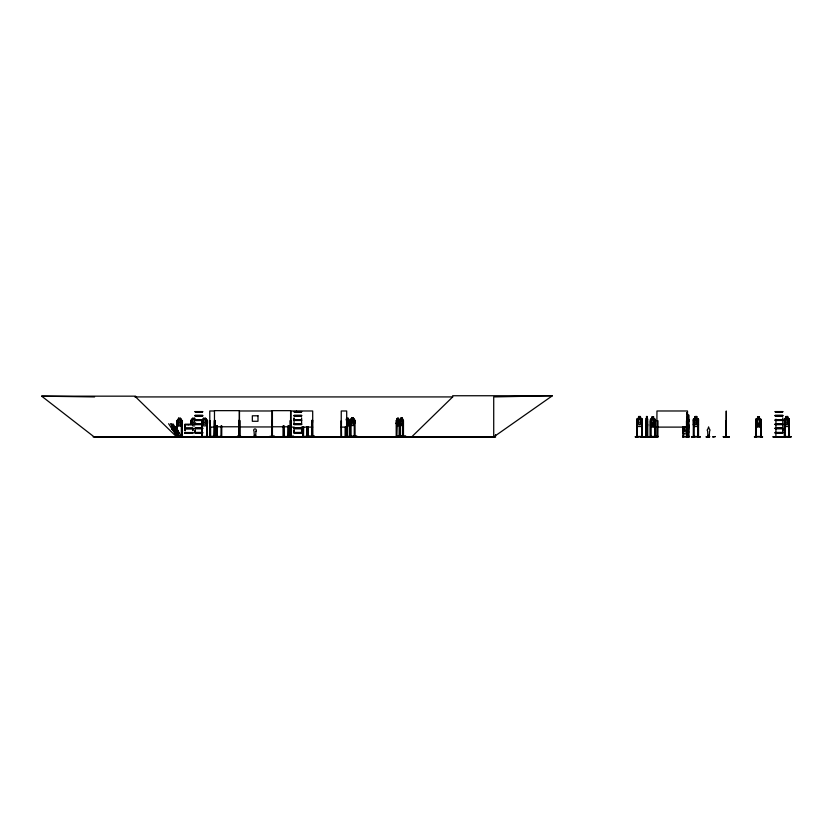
<?xml version="1.0" encoding="UTF-8"?>
<svg xmlns="http://www.w3.org/2000/svg" width="833" height="833" viewBox="0 0 833 833"><rect width="100%" height="100%" fill="white"/><g stroke="black" fill="none" stroke-linecap="round" stroke-linejoin="round"><path stroke-width="1.25" d="M192.85 428.828L192.85 430.682L192.86 428.828L184.801 428.828L184.811 430.682M202.648 432.431L195.109 432.431L195.12 430.578M294.059 432.431L294.059 428.724L301.598 428.724L301.598 432.431L294.059 432.431L294.07 430.578M294.07 419.749L294.07 417.895L294.059 419.749L301.598 419.749L301.598 417.895M301.598 430.578L301.598 428.724M723.346 436.825L729.271 436.856M782.749 430.578L782.749 428.724L775.211 428.724M400.225 420.228L400.236 436.575M403.016 420.332L402.964 436.575M349.329 420.696L349.371 436.919M350.62 420.228L350.662 436.575M354.452 420.353L354.973 420.446L353.338 417.864L351.703 417.864L350.131 420.426L350.131 422.987L351.703 425.538L353.338 425.538M177.544 420.696L176.898 420.78L176.867 436.898M709.268 436.305L709.549 431.119A1.343 1.343 0 0 0 709.268 429.005L708.602 426.881L707.925 429.005A1.343 1.343 0 0 0 707.644 431.119L707.925 436.305M191.309 420.696L190.695 420.78L190.632 423.32M207.053 420.696L207.427 436.919M206.667 436.856L218.111 436.825M338.354 436.856L351.797 436.877M647.418 426.475L647.678 424.497M653.624 419.676L652.093 419.603M653.686 418.864L654.405 419.603L654.405 423.299L653.593 424.892L652.093 424.892L651.291 423.299L651.291 419.603L652.093 418.937M654.717 418.947L650.906 418.874L650.396 419.582L650.448 436.919M655.29 419.645L654.696 418.874L655.29 424.976L654.665 426.871L650.896 426.871L650.438 424.903M179.824 436.929L179.803 436.398M773.159 436.856L786.06 436.586M396.654 436.919L397.362 418.27L396.216 423.32L397.393 425.882L398.538 425.882L399.663 423.32M400.506 436.575L400.486 420.446L401.037 417.937L402.214 417.864L403.307 420.446L403.297 436.575M346.59 436.919L346.601 420.78L347.663 418.603L348.142 421.904L347.621 422.904L346.601 421.904M393.832 436.856L402.287 436.856M269.486 436.523L274.474 436.242L269.486 436.492M645.919 436.919L645.95 419.176L646.523 418.468M788.695 426.475L789.299 424.497L788.736 426.475L784.873 426.475M698.523 424.497L697.908 426.475L693.868 426.475L693.337 424.497L693.899 426.475M309.938 436.523L303.483 436.492M346.08 419.947L346.601 418.27M351.724 417.937L350.953 422.362L351.984 423.893L353.015 423.893L354.035 422.362L353.265 417.937L354.848 420.446L354.962 436.575M688.36 426.871L688.974 424.903M641.597 426.475L642.253 419.166L641.577 418.468M212.415 436.523L216.299 436.242L210.541 436.461M346.767 436.898L346.684 410.981L341.249 410.981L341.197 436.919M346.986 436.856L346.601 420.78M348.309 436.523L352.161 436.575M352.12 436.523L345.591 436.492M761.331 424.903L760.664 426.871L756.249 426.871L755.687 424.903M178.699 418.27L177.866 422.706L178.98 424.226L180.095 424.226L181.198 422.706L180.376 418.27L182.011 420.78M688.297 422.498L688.974 420.519M688.162 433.764L688.829 431.848M691.442 436.898L700.303 436.898M691.702 436.607L694.795 436.919L691.661 436.877M291.269 436.898L290.956 420.78M635.163 436.898L658.112 436.919L658.112 436.325L656.831 436.325M635.475 436.575L637.891 436.919M203.554 418.27L202.554 422.706L203.887 424.226L205.21 424.226L206.511 422.706L205.532 418.27L207.511 420.78M687.631 419.801L687.017 419.665L686.923 423.299M754.354 436.898L762.632 436.898M754.667 436.575L756.572 436.919M756.26 436.898L755.646 420.78M682.571 436.898L689.276 436.877M239.363 436.607L239.31 410.648L214.487 410.648L214.445 436.919M401.079 417.864L399.934 420.446L399.975 436.575M402.141 425.476L403.307 422.966L402.162 425.538L401.017 425.538L399.892 422.987M350.224 420.446L351.765 417.937M348.142 425.809L349.777 423.32L348.163 425.882L346.57 425.882M353.296 425.538L354.9 422.987L354.806 420.446M686.923 420.509L687.912 418.926L687.912 415.219L686.923 414.563L686.923 412.574M686.923 424.892L687.912 423.299L686.923 415.219M176.94 420.759L178.668 418.208M178.637 425.882L180.397 425.882L182.011 423.299M180.397 425.882L182.104 423.32M650.438 419.582L650.969 418.937M784.988 436.325L784.311 436.919L784.363 419.176L784.925 418.468M190.705 424.507L190.695 420.78L192.642 418.208L194.683 418.208M190.695 420.78L192.673 418.27L191.684 422.706L193.006 424.226M202.169 419.905L203.523 418.208L205.564 418.208L207.573 420.759L207.573 423.32L205.553 425.882L203.512 425.882L202.169 424.174M656.706 436.856C652.791 435.222 651.635 438.522 657.081 436.325M756.291 418.874L755.666 419.582L755.593 436.919M756.322 418.937L755.729 419.603L755.791 436.919M195.63 422.706L194.328 424.226L184.791 424.361M708.904 436.596L708.893 435.42L708.279 435.42C707.79 438.491 707.686 435.524 707.384 436.575M707.581 436.742L708.133 436.898M706.165 436.919L709.445 436.596C709.372 435.732 709.685 437.606 709.206 436.804M411.648 436.919L452.683 396.924L452.683 395.748L552.404 395.748L493.719 436.919L493.719 396.924L552.404 395.748M695.149 416.552L694.285 422.904L695.149 424.486L696.752 424.486L697.606 422.904L696.773 416.479M177.294 436.898L168.61 423.737M179.334 436.867L170.453 423.705M180.022 436.398L179.813 437.023L171.483 423.737M172.962 423.83L181.854 436.981L181.886 420.78M171.577 426.892L173.472 430.682L175.19 431.973L173.993 429.047L172.4 426.913L171.577 426.892L172.171 429.047M172.348 426.944C174.503 426.715 177.148 437.075 175.628 431.202M175.024 426.944L174.253 426.892L174.753 429.068L178.002 433.41C180.48 432.806 176.169 427.839 175.003 426.892L176.669 429.047M174.691 427.225L177.096 430.848L174.992 427.194M177.054 429.026L178.751 433.41M176.002 431.244L178.033 433.327M175.357 433.327L176.086 433.327M651.989 436.877L641.087 436.877M281.95 436.877L284.428 436.877M756.499 436.877L754.636 436.836M253.888 436.909L253.992 436.034L254.148 436.596M255.637 436.815L256.012 436.034L255.856 436.596M256.137 436.909L254.148 436.898M195.13 420.592L202.648 420.488M495.5 434.649L495.5 437.252L94.587 437.252L41.65 396.164L135.623 396.164L135.623 396.924L176.669 436.919M134.811 396.924L452.683 396.924M214.539 410.981L209.77 410.981L209.864 436.919M296.392 410.981L290.956 410.981L290.956 436.919M296.558 410.981L312.687 410.981L312.771 436.919M195.099 411.575L202.658 411.575M294.049 411.575L301.608 411.575M775.211 411.575L782.76 411.575M195.099 411.71L202.658 411.721M294.049 411.721L301.608 411.721M775.211 411.71L782.76 411.71M195.12 411.939L202.638 411.939M294.07 411.939L301.598 411.939M775.221 411.939L782.749 411.939M195.109 415.292L202.648 415.292M294.059 415.292L301.598 415.292M775.211 415.292L782.749 415.292M195.057 415.552L202.7 415.552M294.007 415.552L301.65 415.552M775.159 415.552L782.801 415.552M195.057 415.782L202.7 415.782M294.007 415.782L301.65 415.782M775.159 415.782L782.801 415.782M195.109 416.042L202.648 416.042M294.059 416.042L301.598 416.042M775.211 416.042L782.749 416.042M696.805 416.479L695.055 416.479L695.118 418.53M646.981 416.885L646.981 417.541M653.634 426.871L653.655 416.885L652 416.885L652.104 426.871M652.062 416.948L653.593 416.948M759.384 416.948L757.614 416.948L757.634 418.937L756.676 419.603L756.676 423.299L757.614 424.892L759.363 424.892L760.31 423.299L760.31 419.603L759.363 418.937M178.637 418.208L180.397 418.208L182.104 420.759L182.063 436.929M346.57 418.208L348.204 418.208L349.777 420.759L349.766 436.919M352.786 418.27L351.734 420.446L352.234 422.56L353.275 421.571L352.744 418.27M638.599 418.468L636.756 419.176L636.745 436.919M640.4 418.468L641.608 418.468M647.033 418.468L647.658 419.197L647.678 436.919M695.086 418.468L693.337 419.176L693.306 436.919M696.773 418.468L698.523 419.166L698.533 436.919M784.884 418.468L786.04 418.468M787.622 418.468L788.716 418.468M637.36 418.53L641.577 418.53M646.075 418.53L647.47 418.53M693.91 418.53L697.898 418.53M788.695 418.53L784.915 418.53L784.363 419.176M686.923 418.937L688.974 419.582M756.26 418.874L760.675 418.864L761.341 419.645L761.393 436.919M642.222 419.166L642.17 436.919M647.616 419.166L647.408 418.468M775.971 419.176L775.898 436.919M655.217 419.572L655.082 436.919M757.614 419.603L759.394 419.676M761.31 419.572L761.247 424.892M195.109 419.749L202.648 419.749M775.211 419.749L782.749 419.749L782.749 417.895M195.057 420.009L202.7 420.009M294.007 420.009L301.65 420.009M775.159 420.009L782.801 420.009M195.057 420.238L202.7 420.238M294.007 420.238L301.65 420.238M775.159 420.238L782.801 420.238M238.759 420.446L239.31 420.446M311.886 420.446L312.542 420.426L312.49 422.966M400.475 420.446L399.892 420.426L399.819 436.919M402.922 420.446L403.474 420.446L403.464 436.575M775.211 420.488L782.749 420.488L782.749 424.059L775.211 424.059M177.502 420.561L177.356 430.713M181.552 420.561L181.563 436.981M202.127 420.592L202.117 436.919L202.055 420.78M239.498 420.686L240.06 420.686L240.123 436.659L239.435 436.076M272.401 420.686L271.85 420.686L271.777 436.659M182.104 420.759L181.427 420.78L181.375 436.919M209.864 420.78L209.51 436.919M214.539 420.78L214.237 436.919L214.362 420.446L214.914 420.446L214.904 436.877M312.136 420.78L312.687 420.78M341.249 420.78L341.561 436.919M396.8 420.78L396.216 420.759L397.393 418.208L398.538 418.208L399.632 420.78L399.455 436.919M399.798 420.78L399.236 420.571L399.278 436.919M636.693 420.78L637.276 420.78L637.255 436.919M641.649 436.919L641.618 420.78L642.212 420.78M655.155 420.78L654.592 420.78L654.665 436.919L654.717 420.78M656.956 420.78L657.987 420.78L657.872 436.919M687.517 420.78L686.475 420.78L686.6 436.919M688.912 420.78L688.36 420.78L688.183 436.877M693.264 420.78L693.837 420.78L693.899 436.919M698.481 420.78L697.908 420.78L697.846 436.919L698.012 420.78M726.137 420.78L726.386 436.919L726.261 410.981L726.137 436.919M761.341 420.78L760.758 420.78L760.737 436.898M784.363 420.78L784.936 420.78L784.988 436.919M789.372 420.78L788.799 420.78L788.747 436.919M350.224 422.966L351.745 425.538M399.934 422.966L401.079 425.538M177.023 423.299L178.668 425.882M396.216 423.32L397.414 425.809M652.093 423.299L653.593 423.299M757.614 423.299L759.363 423.299M195.12 423.966L202.638 423.966M294.07 423.966L301.598 423.966M775.221 423.966L782.749 423.966M195.099 424.059L202.658 424.059M195.099 424.216L202.658 424.216M294.049 424.216L301.608 424.216M346.861 424.226L347.892 424.226L348.902 422.706L348.142 418.27M775.211 424.257L782.76 424.216M184.791 424.507L192.871 424.507M195.099 424.403L202.658 424.403M294.049 424.403L301.608 424.403M636.756 424.497L637.339 426.475L641.629 426.475M645.887 424.497L646.127 426.475L647.48 426.475M775.211 424.403L782.76 424.403L782.749 427.985L775.211 427.985M784.405 424.497L784.905 426.475M187.998 424.663L188.747 424.663M195.12 424.632L202.638 424.632M294.07 424.632L301.598 424.632M775.221 424.632L782.749 424.632M184.811 424.736L192.85 424.736M192.631 425.882L194.683 425.882M686.913 423.841L686.84 425.892L688.891 426.527L688.214 433.826L683.549 433.826L682.935 431.858M637.36 426.402L641.577 426.402M646.075 426.402L647.47 426.402M693.91 426.402L697.898 426.402M784.915 426.402L788.695 426.402M214.487 426.777L239.31 426.777M271.943 426.777L290.602 426.777M239.498 426.954L272.401 426.954M209.77 427.11L214.539 427.11M290.956 427.11L294.216 427.11M301.515 427.11L312.687 427.11M341.249 427.11L346.684 427.11M656.956 427.11L687.517 427.11M195.109 427.985L202.648 427.985M294.059 427.985L301.598 427.985M192.86 428.089L184.801 428.089L184.801 424.507M184.749 428.339L192.912 428.339M195.057 428.235L202.7 428.235M294.007 428.235L301.65 428.235M775.159 428.235L782.801 428.235M195.057 428.464L202.7 428.464M294.007 428.464L301.65 428.464M775.159 428.464L782.801 428.464M184.749 428.568L192.912 428.568M202.648 428.724L195.109 428.724L195.109 432.431M775.211 432.431L782.749 432.431L782.749 428.724M184.801 432.535L192.86 432.535M195.057 432.691L202.7 432.691M294.007 432.691L301.65 432.691M775.159 432.691L782.801 432.691M184.749 432.796L192.912 432.796M184.749 433.025L192.912 433.025M195.057 432.921L202.7 432.921M294.007 432.921L301.65 432.921M775.159 432.921L782.801 432.921M195.109 433.181L202.648 433.181M294.059 433.181L301.598 433.181M775.211 433.181L782.749 433.181M176.138 433.379L175.305 433.358L172.129 429.026M177.981 433.358L178.803 433.379M184.801 433.285L192.86 433.285M214.3 435.992L214.966 435.992M239.373 435.992L238.707 436.575M271.891 435.992L272.474 435.992M290.821 435.992L290.248 436.575M307.877 435.992L308.512 436.575M311.844 435.992L312.479 435.992M350.183 435.992L350.849 436.575M354.358 435.992L355.025 436.575M399.955 435.992L400.517 435.992M402.953 435.992L403.516 435.992M271.777 436.076L272.464 436.159M308.366 436.159L311.979 436.159M350.714 436.159L354.504 436.159M400.34 436.159L403.13 436.159M176.835 436.325L177.523 436.919M181.375 436.325L182.052 436.325M206.876 436.325L207.552 436.325M209.51 436.325L210.645 436.294L210.645 436.877L210.593 426.954M217.153 436.294L216.465 436.877M221.682 436.294L221.005 436.877M283.22 436.325L283.918 436.325M288.124 436.325L293.226 436.273L293.237 436.919L293.206 436.242M302.993 436.325L303.629 436.325M305.898 436.242L309.98 436.575M345.726 436.325L345.06 436.919M397.539 436.242L405.952 436.273L396.654 436.492M637.339 436.325L636.641 436.919M641.566 436.325L642.264 436.919M647.689 436.325L647.231 436.919L647.272 424.507M650.198 436.325L650.875 436.325M654.54 436.325L655.207 436.325M682.935 436.325L683.591 436.325M687.631 436.325L686.361 436.325L686.361 436.919M688.318 436.325L688.974 436.325M693.899 436.325L693.212 436.919M697.846 436.325L698.533 436.325M755.593 436.325L756.291 436.325M761.393 436.325L760.696 436.919M788.747 436.325L789.424 436.919L789.257 419.166L788.684 418.468M176.908 436.398L182.031 436.398M192.475 436.492L194.828 436.492M202.18 436.492L206.886 436.492M217.038 436.461L221.12 436.461M241.258 436.523L237.374 436.242L241.216 436.575M283.834 436.492L294.205 436.492M637.255 436.492L641.649 436.492M645.919 436.492L647.46 436.492M650.75 436.492L654.665 436.492M683.591 436.492L688.297 436.492M693.795 436.492L697.96 436.492M708.425 436.482L709.091 436.482M756.229 436.492L760.758 436.492M784.873 436.492L788.872 436.492M175.232 436.607L184.739 436.929M357.118 436.565L338.365 436.919M406.119 436.575L393.863 436.919M175.232 436.836L178.491 436.836M184.791 436.856L192.871 436.867M195.099 436.752L202.658 436.752M220.068 436.836L223.536 436.867M635.433 436.836L637.849 436.836M93.14 436.919L493.782 436.919M706.134 436.919L708.654 436.575M709.716 436.742L707.602 436.815M723.221 436.919L729.396 436.919L723.346 436.575M773.055 436.898L791.35 436.898M41.65 396.164L94.587 396.924M191.226 420.582L191.236 424.507M349.287 420.561L349.85 420.78L349.902 436.919M207.021 420.571L206.865 436.919M207.604 436.877L207.532 436.325M762.393 436.877L760.498 436.877M287.614 436.877L305.097 436.575M700.084 436.877L696.95 436.575L700.012 436.919M309.626 436.877L305.555 436.877M687.069 424.216L687.673 424.028M686.84 425.892L687.839 426.548L687.839 430.255L686.84 431.848L684.986 431.848L683.997 430.255L683.997 426.548M176.846 428.995L177.866 431.973L176.148 430.682L174.253 426.892L174.784 429.078M400.486 422.362L401.225 423.893L401.964 423.893L402.693 422.362L402.141 417.937M396.81 422.706L397.549 424.226L398.289 424.226L399.017 422.706L398.466 418.27M194.651 418.27L195.307 419.947M183.656 436.586L180.407 436.607M755.729 424.892L756.322 426.808M650.49 424.892L650.969 426.808M171.629 426.85L172.119 429.078M179.105 436.898L179.105 436.398M645.908 424.486L646.064 426.475M789.205 419.197L789.205 424.486M789.184 436.325L789.163 436.919M788.924 420.78L788.872 436.919M787.664 418.468L787.664 416.479L785.998 416.479L785.238 422.904L786.05 424.486L787.57 424.486L788.382 422.904L787.622 416.479M786.092 416.552L786.092 418.53M786.081 436.919L773.18 436.919M784.821 420.78L784.728 436.919M784.551 436.325L784.571 436.919M762.32 436.919L760.414 436.919M761.195 436.325L761.206 436.919M759.394 426.871L759.446 416.885L757.551 416.885L757.614 426.871M756.239 420.78L756.291 436.919M698.439 419.197L698.304 436.919M698.096 436.325L698.096 436.919M693.733 420.78L693.67 436.919M693.431 419.207L693.431 424.486M693.441 436.325L693.462 436.919M688.953 436.919L688.974 415.198L686.923 414.563L686.986 412.512M688.839 436.325L688.839 436.919M688.422 436.325L688.422 436.919M687.662 436.919L687.517 410.981L656.956 410.981L656.81 436.919M687.392 436.325L687.392 436.919M686.986 416.885L686.986 418.874M686.84 426.548L686.84 430.255L684.986 430.255L684.986 426.548M683.529 426.985L683.591 436.919M683.466 436.325L683.466 436.919M683.008 426.558L683.008 431.848M683.05 436.325L683.05 436.919M682.935 426.538L682.904 436.919M655.03 420.78L654.967 436.919M652.052 436.919L641.014 436.919M650.75 436.919L650.823 420.78L650.25 420.78L650.271 436.919M650.698 420.78L650.698 436.919M647.48 420.78L647.46 436.919M647.033 416.479L647.022 418.53M646.127 436.919L646.106 420.78L645.7 436.919M642.045 436.325L642.045 436.919M641.712 420.78L641.774 436.919M637.11 436.325L637.12 436.919M636.839 419.207L636.839 424.486M636.86 436.325L636.849 436.919M403.172 420.446L403.13 436.575M400.298 420.446L400.34 436.575M399.663 420.759L399.653 436.919M396.831 436.919L396.279 436.325L396.279 436.919L396.31 420.78M396.518 420.571L396.56 436.919M354.775 435.992L354.754 436.575M354.546 420.446L354.504 436.575M354.348 420.238L354.369 436.575M350.714 436.575L350.797 420.446L350.131 420.426L350.235 436.575M350.37 420.446L350.464 436.575M349.516 436.325L349.496 436.919M349.246 436.325L349.246 436.919M345.674 426.985L345.716 436.919M345.539 426.985L345.591 436.919M345.445 436.325L345.31 436.919M345.247 426.985L345.112 436.919M341.457 420.78L341.353 436.919M332.992 436.909L193.652 436.919M312.625 436.325L312.625 436.919M312.437 420.446L312.479 436.575M312.292 420.446L312.146 436.919L312.052 420.238M311.886 426.652L311.844 436.575M308.325 426.652L308.366 436.575M308.148 435.992L308.231 436.575M308.064 426.652L308.012 436.575L307.918 426.652M307.554 426.985L307.554 436.919M307.408 426.985L307.346 436.919M307.148 426.985L307.148 436.919M307.013 426.985L306.961 436.919M303.587 426.985L303.483 436.919M303.441 426.985L303.347 436.919M303.181 426.985L303.243 436.919M303.035 426.985L303.045 436.919M291.05 420.78L291.009 436.919M290.769 436.575L290.29 420.446L290.29 436.919M290.55 436.575L290.602 410.648L271.943 410.648L271.912 436.659M288.77 425.746L288.718 436.919M288.676 425.746L288.572 436.919M288.27 425.746L288.208 436.919M288.187 425.746L288.083 436.919M283.866 425.746L283.918 436.919L283.782 425.746M283.366 425.746L283.366 436.919M283.282 425.746L283.282 436.919M272.443 436.659L272.401 410.981L239.498 410.981L239.456 436.659M272.256 420.446L272.339 436.659M272.11 420.446L272.162 436.575M255.304 436.596L255.304 435.42L254.69 435.42L254.69 436.596M239.175 420.446L239.113 436.575M238.977 435.992L238.956 436.575M238.894 420.446L238.842 436.575M221.63 425.715L221.588 436.877M221.516 425.715L221.516 436.877M221.255 436.294L221.234 436.877M221.172 425.715L221.12 436.877M217.101 425.715L217.153 436.877L216.986 425.715M216.726 436.294L216.757 436.877M216.632 425.715L216.58 436.877M215.133 425.715L215.185 436.877M215.018 425.715L215.018 436.877M214.779 420.446L214.612 436.877M210.416 436.294L210.395 436.877M210.218 436.877L210.103 420.727L210.041 436.877M209.656 420.78L209.666 436.919M206.99 436.325L206.98 436.919M185.322 424.507L185.322 428.089M185.322 428.828L185.322 430.682M185.218 424.497L185.218 428.068M185.218 428.808L185.218 430.661M181.802 436.325L181.761 436.981M179.626 436.398L179.595 436.981M179.334 436.398L179.324 436.981M178.908 436.398L178.887 436.981M177.471 433.191L177.367 436.981M177.262 436.325L177.179 436.981M176.971 420.759L177.075 436.981M255.95 431.213L255.669 436.398L254.325 436.398L254.055 431.213A1.343 1.343 0 0 1 254.055 429.307A1.343 1.343 0 0 1 255.95 429.307A1.343 1.343 0 0 1 255.95 431.213M397.726 418.603C395.946 424.268 400.204 422.664 397.726 418.603M401.402 418.27C399.621 423.935 403.88 422.321 401.402 418.27M647.366 422.904L646.543 424.486L646.46 416.479L647.106 416.479L647.366 422.904M179.251 418.603L178.71 421.904L179.803 422.904L180.376 420.78L179.803 418.603L179.21 418.603M193.318 418.603L192.683 421.904L193.985 422.904L194.651 420.78L193.985 418.603L193.318 418.603M204.2 418.603L203.554 421.904L204.856 422.904L205.532 420.78L204.856 418.603L204.2 418.603M641.275 422.904L640.369 424.486L638.661 424.486L637.755 422.904L638.599 416.479L640.431 416.479L641.275 422.904M172.077 427.194L174.42 430.848L172.077 427.194M257.991 415.792L252.337 415.792L252.337 421.279L257.991 421.279L257.991 415.792M640.067 416.885L638.963 416.885L638.963 417.541L640.067 417.541L640.067 416.885M696.461 416.885L695.43 416.885L695.43 417.541L696.461 417.541L696.461 416.885M787.3 416.885L786.321 416.885L786.321 417.541L787.3 417.541L787.3 416.885M653.332 417.281L652.364 417.281L652.364 417.947L653.332 417.947L653.332 417.281M759.05 417.281L757.926 417.281L757.926 417.947L759.05 417.947L759.05 417.281M640.369 419.197L638.661 419.197L638.661 422.904L640.369 422.904L640.369 419.197M647.085 419.197L646.543 419.197L646.543 422.904L647.085 422.904L647.085 419.197M696.752 419.197L695.149 419.197L695.149 422.904L696.752 422.904L696.752 419.197M787.57 419.197L786.05 419.197L786.05 422.904L787.57 422.904L787.57 419.197M301.598 420.488L294.059 420.488L294.059 424.059L301.608 424.059L301.598 420.488M314.478 436.273L310.365 436.575L314.447 436.242M356.899 436.273L353.057 436.575L356.899 436.273M715.318 436.575L712.809 436.919L715.318 436.575M791.111 436.607L787.654 436.919L791.111 436.607"/></g></svg>
